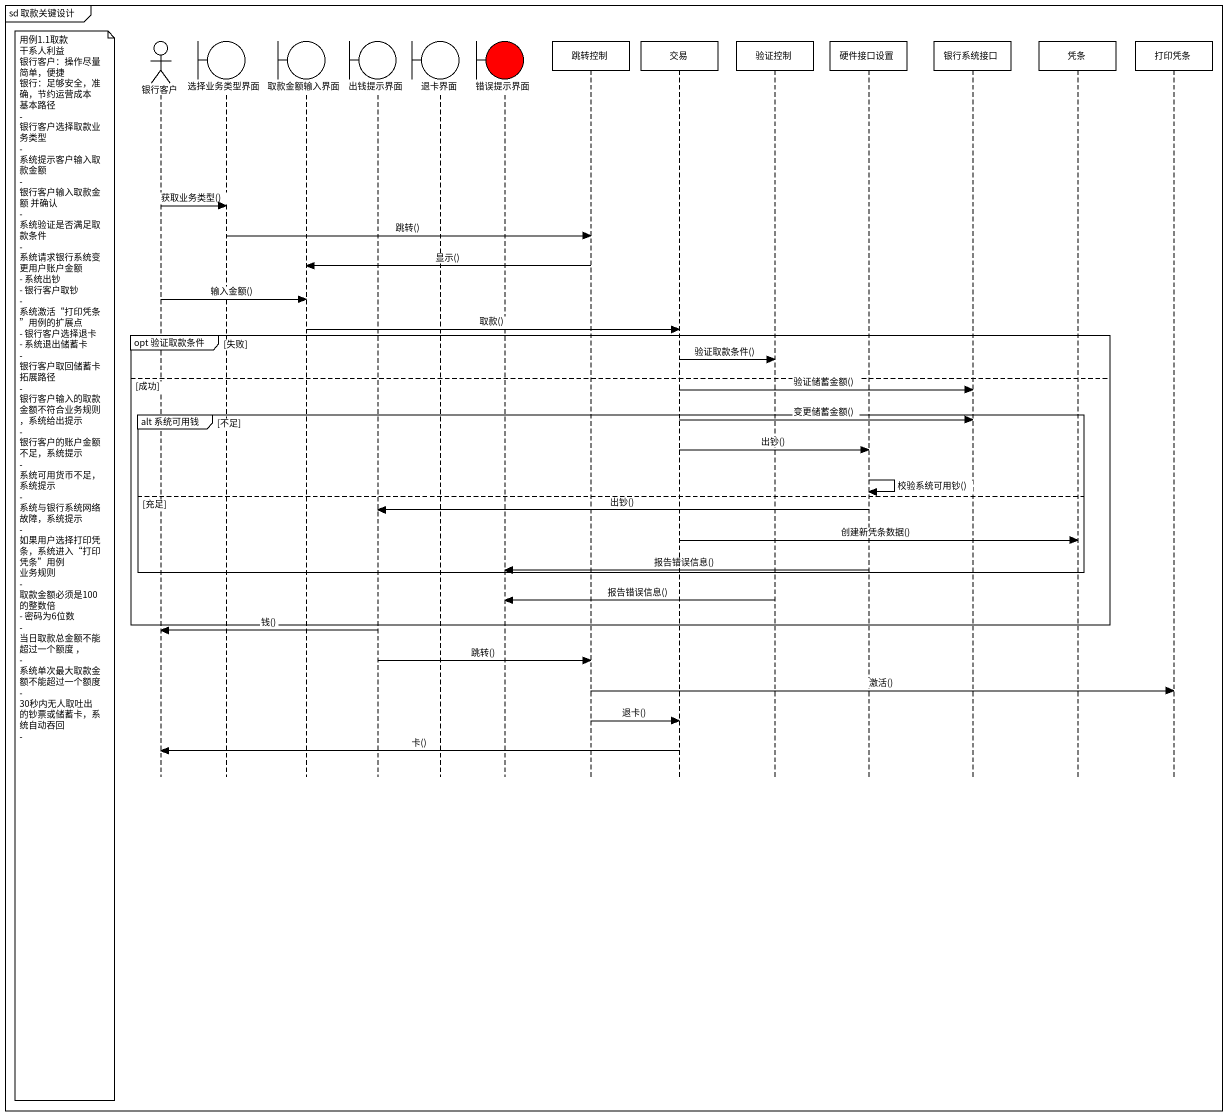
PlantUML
@startuml
mainframe sd 取款关键设计
hide footbox
actor 银行客户
boundary 选择业务类型界面
boundary 取款金额输入界面
boundary 出钱提示界面
boundary 退卡界面
boundary 错误提示界面 #FF0000
participant 跳转控制
participant 交易
participant 验证控制
participant 硬件接口设置
participant 银行系统接口
participant 凭条
participant 打印凭条

银行客户 -> 选择业务类型界面 : 获取业务类型()
选择业务类型界面 -> 跳转控制 : 跳转()
跳转控制 -> 取款金额输入界面 : 显示()
银行客户 -> 取款金额输入界面 : 输入金额()
取款金额输入界面 -> 交易 : 取款()
group opt 验证取款条件 [失败]
  交易 -> 验证控制 : 验证取款条件()
else 成功
  交易 -> 银行系统接口 : 验证储蓄金额()
  group alt 系统可用钱 [不足]
    交易 -> 银行系统接口 : 变更储蓄金额()
    交易 -> 硬件接口设置 : 出钞()
    硬件接口设置 -> 硬件接口设置 : 校验系统可用钞()
  else 充足
    硬件接口设置 -> 出钱提示界面 : 出钞()
    交易 -> 凭条 : 创建新凭条数据()
    note left of 银行客户
      用例1.1取款
      干系人利益
      银行客户：操作尽量简单，便捷
      银行：足够安全，准确，节约运营成本
      基本路径
      - 银行客户选择取款业务类型
      - 系统提示客户输入取款金额
      - 银行客户输入取款金额 并确认
      - 系统验证是否满足取款条件
      - 系统请求银行系统变更用户账户金额
      - 系统出钞
      - 银行客户取钞
      - 系统激活“打印凭条”用例的扩展点
      - 银行客户选择退卡
      - 系统退出储蓄卡
      - 银行客户取回储蓄卡
      拓展路径
      - 银行客户输入的取款金额不符合业务规则，系统给出提示
      - 银行客户的账户金额不足，系统提示
      - 系统可用货币不足，系统提示
      - 系统与银行系统网络故障，系统提示
      - 如果用户选择打印凭条，系统进入“打印凭条”用例
      业务规则
      - 取款金额必须是100的整数倍
      - 密码为6位数
      - 当日取款总金额不能超过一个额度 ，
      - 系统单次最大取款金额不能超过一个额度
      - 30秒内无人取吐出的钞票或储蓄卡，系统自动吞回
      -
    end note
    硬件接口设置 -> 错误提示界面 : 报告错误信息()
  end
  验证控制 -> 错误提示界面 : 报告错误信息()
end
出钱提示界面 -> 银行客户 : 钱()
出钱提示界面 -> 跳转控制 : 跳转()
跳转控制 -> 打印凭条 : 激活()
跳转控制 -> 交易 : 退卡()
交易 -> 银行客户 : 卡()
@enduml
